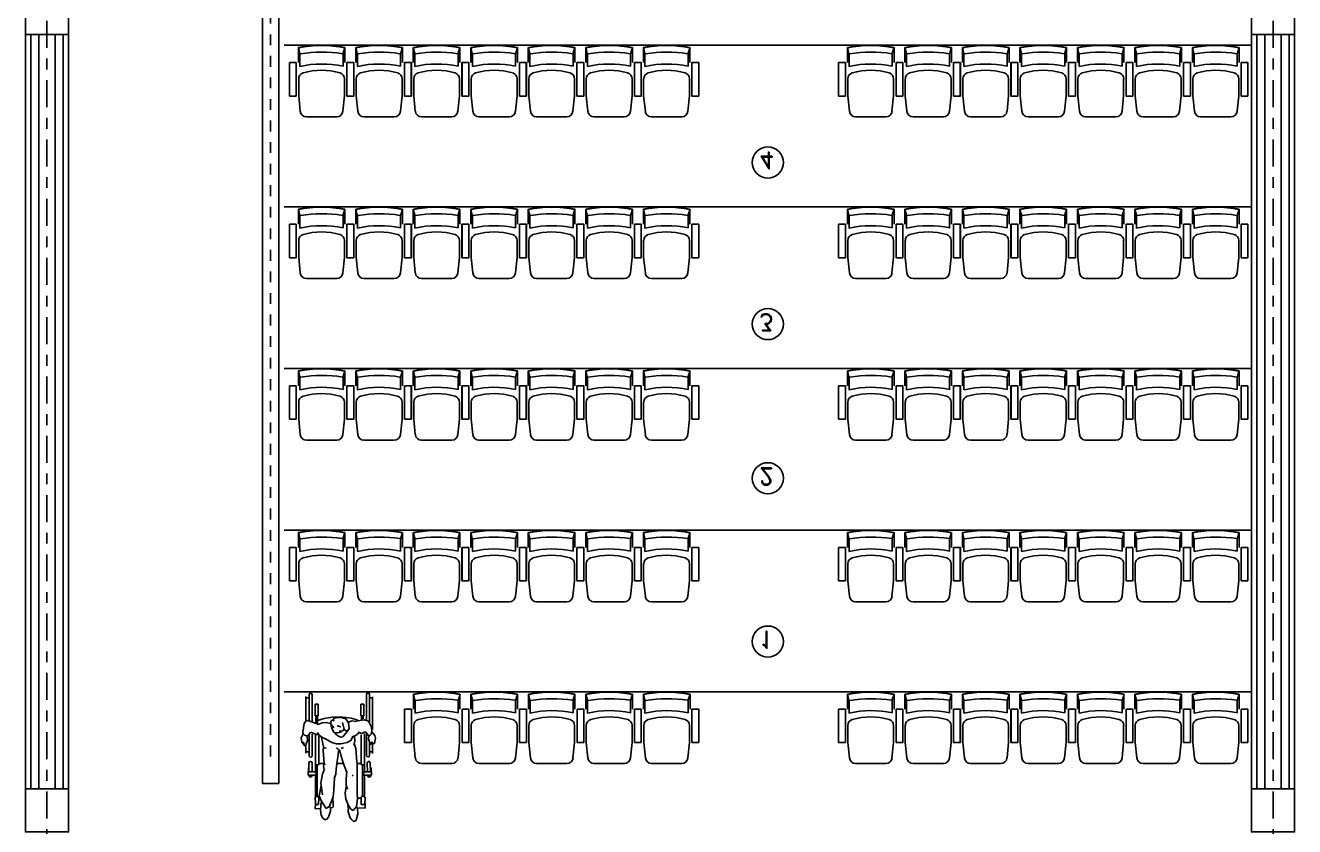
# Model space of a CAD drawing. Header units: millimetres. Extents: x 1590 to 1932, y -48 to 167.
# Drawn here: x 1751.35 to 1763.12, y 33.14 to 40.57 of the extents above; entities that cross this region are included whole.
import ezdxf
from ezdxf.enums import TextEntityAlignment as Align

# ---------------------------------------------------------------- set-up
doc = ezdxf.new("R2010")
doc.units = ezdxf.units.MM
doc.header["$LTSCALE"] = 0.1
doc.header["$MEASUREMENT"] = 0
for name, pattern in [('CENTER2', [1.125, 0.75, -0.125, 0.125, -0.125]), ('CENTERX2', [4, 2.5, -0.5, 0.5, -0.5]), ('HIDDEN', [0.375, 0.25, -0.125])]:
    doc.linetypes.add(name, pattern=pattern)
doc.layers.get('0').update_dxf_attribs({"linetype": 'CONTINUOUS'})
for name, color, linetype in [('BUTACAS', 8, 'HIDDEN'), ('CALLES', 3, 'CONTINUOUS'), ('DIVI', 2, 'CONTINUOUS'), ('EJES', 1, 'CENTER2'), ('GRADA', 9, 'CONTINUOUS'), ('PARED', 4, 'CONTINUOUS'), ('REPISA', 2, 'CONTINUOUS')]:
    doc.layers.add(name, color=color, linetype=linetype)
doc.styles.add('ROMAND', font='romand.shx')

# ---------------------------------------------------------------- blocks, each defined once
blk = doc.blocks.new('ROWSEAT5')
at = {"layer": 'BUTACAS', "linetype": 'Continuous'}
for p, q in [((-3.761, 0.471, 0), (-3.746, 0.614, 0)), ((-3.408, 0.665, 0), (-3.689, 0.665, 0)), ((-3.336, 0.471, 0), (-3.351, 0.614, 0)), ((-3.228, 0.471, 0), (-3.213, 0.614, 0)), ((-2.874, 0.665, 0), (-3.156, 0.665, 0)), ((-2.802, 0.471, 0), (-2.818, 0.614, 0)), ((-2.694, 0.471, 0), (-2.679, 0.614, 0)), ((-2.341, 0.665, 0), (-2.623, 0.665, 0)), ((-2.269, 0.471, 0), (-2.284, 0.614, 0)), ((-2.161, 0.471, 0), (-2.146, 0.614, 0)), ((-1.808, 0.665, 0), (-2.089, 0.665, 0)), ((-1.736, 0.471, 0), (-1.751, 0.614, 0)), ((-1.628, 0.471, 0), (-1.613, 0.614, 0)), ((-1.274, 0.665, 0), (-1.556, 0.665, 0)), ((-1.202, 0.471, 0), (-1.217, 0.614, 0)), ((-3.847, 0.16, 0.002), (-3.847, 0.472, 0.002)), ((-3.783, 0.472, 0), (-3.847, 0.472, 0)), ((-3.783, 0.16, 0.002), (-3.783, 0.472, 0.002)), ((-3.313, 0.16, 0.002), (-3.313, 0.472, 0.002)), ((-3.25, 0.472, 0), (-3.313, 0.472, 0)), ((-3.25, 0.16, 0.002), (-3.25, 0.472, 0.002)), ((-2.78, 0.16, 0.002), (-2.78, 0.472, 0.002)), ((-2.717, 0.472, 0), (-2.78, 0.472, 0)), ((-2.717, 0.16, 0.002), (-2.717, 0.472, 0.002)), ((-2.247, 0.472, 0), (-2.247, 0.16, 0)), ((-2.247, 0.16, 0.002), (-2.247, 0.472, 0.002)), ((-2.247, 0.16, 0.002), (-2.247, 0.472, 0.002)), ((-2.247, 0.472, 0), (-2.184, 0.472, 0)), ((-2.183, 0.472, 0), (-2.247, 0.472, 0)), ((-2.183, 0.472, 0), (-2.247, 0.472, 0)), ((-2.184, 0.472, 0), (-2.184, 0.16, 0)), ((-2.183, 0.16, 0.002), (-2.183, 0.472, 0.002)), ((-2.183, 0.16, 0.002), (-2.183, 0.472, 0.002)), ((-1.714, 0.472, 0), (-1.714, 0.16, 0)), ((-1.714, 0.472, 0), (-1.65, 0.472, 0)), ((-1.713, 0.16, 0.002), (-1.713, 0.472, 0.002)), ((-1.65, 0.472, 0), (-1.713, 0.472, 0)), ((-1.65, 0.472, 0), (-1.65, 0.16, 0)), ((-1.65, 0.16, 0.002), (-1.65, 0.472, 0.002)), ((-1.18, 0.472, 0), (-1.18, 0.16, 0)), ((-1.18, 0.16, 0.002), (-1.18, 0.472, 0.002)), ((-1.18, 0.472, 0), (-1.117, 0.472, 0)), ((-1.116, 0.472, 0), (-1.18, 0.472, 0)), ((-1.117, 0.472, 0), (-1.117, 0.16, 0)), ((-1.116, 0.16, 0.002), (-1.116, 0.472, 0.002)), ((-3.761, 0.471, 0), (-3.761, 0.311, 0)), ((-3.336, 0.471, 0), (-3.336, 0.311, 0)), ((-3.228, 0.471, 0), (-3.228, 0.311, 0)), ((-2.802, 0.471, 0), (-2.802, 0.311, 0)), ((-2.694, 0.471, 0), (-2.694, 0.311, 0)), ((-2.269, 0.471, 0), (-2.269, 0.311, 0)), ((-2.161, 0.471, 0), (-2.161, 0.311, 0)), ((-1.736, 0.471, 0), (-1.736, 0.311, 0)), ((-1.628, 0.471, 0), (-1.628, 0.311, 0)), ((-1.202, 0.471, 0), (-1.202, 0.311, 0)), ((-3.761, 0.311, 0), (-3.761, 0.313, 0)), ((-3.228, 0.311, 0), (-3.228, 0.313, 0)), ((-2.694, 0.311, 0), (-2.694, 0.313, 0)), ((-2.161, 0.311, 0), (-2.161, 0.313, 0)), ((-1.628, 0.311, 0), (-1.628, 0.313, 0)), ((-3.783, 0.16, 0.339), (-3.847, 0.16, 0.339)), ((-3.765, 0.023, 0), (-3.765, 0.162, 0)), ((-3.748, 0.08, 0), (-3.748, 0.195, 0)), ((-3.347, 0.083, 0), (-3.347, 0.198, 0)), ((-3.332, 0.023, 0), (-3.332, 0.162, 0)), ((-3.25, 0.16, 0.339), (-3.313, 0.16, 0.339)), ((-3.231, 0.023, 0), (-3.231, 0.162, 0)), ((-3.214, 0.08, 0), (-3.214, 0.195, 0)), ((-2.814, 0.083, 0), (-2.814, 0.198, 0)), ((-2.799, 0.023, 0), (-2.799, 0.162, 0)), ((-2.717, 0.16, 0.339), (-2.78, 0.16, 0.339)), ((-2.698, 0.023, 0), (-2.698, 0.162, 0)), ((-2.681, 0.08, 0), (-2.681, 0.195, 0)), ((-2.281, 0.083, 0), (-2.281, 0.198, 0)), ((-2.266, 0.023, 0), (-2.266, 0.162, 0)), ((-2.247, 0.16, 0), (-2.184, 0.16, 0)), ((-2.183, 0.16, 0.339), (-2.247, 0.16, 0.339)), ((-2.183, 0.16, 0.339), (-2.247, 0.16, 0.339)), ((-2.164, 0.023, 0), (-2.164, 0.162, 0)), ((-2.147, 0.08, 0), (-2.147, 0.195, 0)), ((-1.747, 0.083, 0), (-1.747, 0.198, 0)), ((-1.732, 0.023, 0), (-1.732, 0.162, 0)), ((-1.714, 0.16, 0), (-1.65, 0.16, 0)), ((-1.65, 0.16, 0.339), (-1.713, 0.16, 0.339)), ((-1.631, 0.023, 0), (-1.631, 0.162, 0)), ((-1.614, 0.08, 0), (-1.614, 0.195, 0)), ((-1.214, 0.083, 0), (-1.214, 0.198, 0)), ((-1.199, 0.023, 0), (-1.199, 0.162, 0)), ((-1.18, 0.16, 0), (-1.117, 0.16, 0)), ((-1.116, 0.16, 0.339), (-1.18, 0.16, 0.339)), ((-3.749, 0.075, 0), (-3.765, 0.023, 0)), ((-3.332, 0.023, 0), (-3.346, 0.077, 0)), ((-3.216, 0.075, 0), (-3.232, 0.023, 0)), ((-2.799, 0.023, 0), (-2.813, 0.077, 0)), ((-2.682, 0.075, 0), (-2.698, 0.023, 0)), ((-2.266, 0.023, 0), (-2.279, 0.077, 0)), ((-2.149, 0.075, 0), (-2.165, 0.023, 0)), ((-1.732, 0.023, 0), (-1.746, 0.077, 0)), ((-1.616, 0.075, 0), (-1.632, 0.023, 0)), ((-1.199, 0.023, 0), (-1.212, 0.077, 0))]:
    blk.add_line(p, q, dxfattribs=at)
for centre, radius, start, end in [((-3.689, 0.608, 0), 0.0571, 90, 174), ((-3.408, 0.608, 0), 0.0571, 6, 90), ((-3.156, 0.608, 0), 0.0571, 90, 174), ((-2.874, 0.608, 0), 0.0571, 6, 90), ((-2.623, 0.608, 0), 0.0571, 90, 174), ((-2.341, 0.608, 0), 0.0571, 6, 90), ((-2.089, 0.608, 0), 0.0571, 90, 174), ((-1.808, 0.608, 0), 0.0571, 6, 90), ((-1.556, 0.608, 0), 0.0571, 90, 174), ((-1.274, 0.608, 0), 0.0572, 6, 90), ((-3.704, 0.313, 0), 0.0571, 180, 253.3834), ((-3.549, 0.834, 0), 0.601, 253.3834, 286.6166), ((-3.393, 0.313, 0), 0.0571, 286.6166, 360), ((-3.171, 0.313, 0), 0.0571, 180, 253.3834), ((-3.015, 0.834, 0), 0.601, 253.3834, 286.6166), ((-2.86, 0.313, 0), 0.0571, 286.6166, 360), ((-2.637, 0.313, 0), 0.0571, 180, 253.3834), ((-2.482, 0.834, 0), 0.601, 253.3834, 286.6166), ((-2.326, 0.313, 0), 0.0571, 286.6166, 360), ((-2.104, 0.313, 0), 0.0571, 180, 253.3834), ((-1.948, 0.834, 0), 0.601, 253.3834, 286.6166), ((-1.793, 0.313, 0), 0.0571, 286.6166, 360), ((-1.571, 0.313, 0), 0.0571, 180, 253.3834), ((-1.415, 0.834, 0), 0.601, 253.3834, 286.6166), ((-1.259, 0.313, 0), 0.0572, 286.6166, 360), ((-3.553, 1.126, 0), 0.951, 258.1905, 282.4949), ((-3.02, 1.126, 0), 0.951, 258.1905, 282.4949), ((-2.486, 1.126, 0), 0.951, 258.1905, 282.4949), ((-1.953, 1.126, 0), 0.951, 258.1905, 282.4949), ((-1.419, 1.126, 0), 0.951, 258.1905, 282.4949), ((-3.549, 1.051, 0), 1.048, 258.1227, 281.8773), ((-3.549, 1.051, 0), 1.051, 258.1227, 281.8773), ((-3.743, 0.073, 0), 0.00635, 81.2659, 163.043), ((-3.745, 0.076, 0), 0.00317, 81.1381, 163.043), ((-3.555, 1.295, 0), 1.23, 261.2659, 279.4703), ((-3.352, 0.075, 0), 0.00635, 13.9035, 99.4703), ((-3.35, 0.079, 0), 0.00318, 13.9035, 99.6069), ((-3.015, 1.051, 0), 1.051, 258.1227, 281.8773), ((-3.015, 1.051, 0), 1.048, 258.1227, 281.8773), ((-3.21, 0.073, 0), 0.00635, 81.2659, 163.043), ((-3.212, 0.076, 0), 0.00317, 81.1381, 163.043), ((-3.022, 1.295, 0), 1.23, 261.2659, 279.4703), ((-2.819, 0.075, 0), 0.00635, 13.9035, 99.4703), ((-2.816, 0.079, 0), 0.00318, 13.9035, 99.6069), ((-2.482, 1.051, 0), 1.048, 258.1227, 281.8773), ((-2.482, 1.051, 0), 1.051, 258.1227, 281.8773), ((-2.679, 0.076, 0), 0.00317, 81.1381, 163.043), ((-2.676, 0.073, 0), 0.00635, 81.2659, 163.043), ((-2.489, 1.295, 0), 1.23, 261.2659, 279.4703), ((-2.285, 0.075, 0), 0.00635, 13.9035, 99.4703), ((-2.283, 0.079, 0), 0.00318, 13.9035, 99.6069), ((-1.949, 1.051, 0), 1.051, 258.1227, 281.8773), ((-1.949, 1.051, 0), 1.048, 258.1227, 281.8773), ((-2.143, 0.073, 0), 0.00635, 81.2659, 163.043), ((-2.145, 0.076, 0), 0.00317, 81.1381, 163.043), ((-1.955, 1.295, 0), 1.23, 261.2659, 279.4703), ((-1.752, 0.075, 0), 0.00635, 13.9035, 99.4703), ((-1.75, 0.079, 0), 0.00318, 13.9035, 99.6069), ((-1.415, 1.051, 0), 1.051, 258.1227, 281.8773), ((-1.415, 1.051, 0), 1.048, 258.1227, 281.8773), ((-1.61, 0.073, 0), 0.00635, 81.2659, 163.043), ((-1.612, 0.076, 0), 0.00317, 81.1381, 163.043), ((-1.422, 1.295, 0), 1.23, 261.2659, 279.4703), ((-1.218, 0.075, 0), 0.00635, 13.9035, 99.4703), ((-1.216, 0.079, 0), 0.00318, 13.9035, 99.6069)]:
    blk.add_arc(centre, radius, start, end, dxfattribs=at)
blk = doc.blocks.new('ROWSEAT7')
at = {"layer": 'BUTACAS', "linetype": 'Continuous'}
for p, q in [((-3.761, 0.471), (-3.746, 0.614)), ((-3.407, 0.665), (-3.689, 0.665)), ((-3.335, 0.471), (-3.351, 0.614)), ((-3.227, 0.471), (-3.212, 0.614)), ((-2.874, 0.665), (-3.156, 0.665)), ((-2.802, 0.471), (-2.817, 0.614)), ((-2.694, 0.471), (-2.679, 0.614)), ((-2.341, 0.665), (-2.622, 0.665)), ((-2.269, 0.471), (-2.284, 0.614)), ((-2.161, 0.471), (-2.146, 0.614)), ((-1.807, 0.665), (-2.089, 0.665)), ((-1.735, 0.471), (-1.75, 0.614)), ((-1.627, 0.471), (-1.612, 0.614)), ((-1.274, 0.665), (-1.555, 0.665)), ((-1.202, 0.471), (-1.217, 0.614)), ((-1.094, 0.471), (-1.079, 0.614)), ((-0.74, 0.665), (-1.022, 0.665)), ((-0.668, 0.471), (-0.684, 0.614)), ((-0.56, 0.471), (-0.545, 0.614)), ((-0.207, 0.665), (-0.489, 0.665)), ((-0.135, 0.471), (-0.15, 0.614)), ((-3.783, 0.472), (-3.846, 0.472)), ((-3.846, 0.16, 0.002), (-3.846, 0.472, 0.002)), ((-3.783, 0.16, 0.002), (-3.783, 0.472, 0.002)), ((-3.25, 0.472), (-3.313, 0.472)), ((-3.313, 0.16, 0.002), (-3.313, 0.472, 0.002)), ((-3.25, 0.16, 0.002), (-3.25, 0.472, 0.002)), ((-2.716, 0.472), (-2.78, 0.472)), ((-2.78, 0.16, 0.002), (-2.78, 0.472, 0.002)), ((-2.716, 0.16, 0.002), (-2.716, 0.472, 0.002)), ((-2.247, 0.472), (-2.183, 0.472)), ((-2.247, 0.472), (-2.247, 0.16)), ((-2.183, 0.472), (-2.246, 0.472)), ((-2.246, 0.16, 0.002), (-2.246, 0.472, 0.002)), ((-2.183, 0.472), (-2.246, 0.472)), ((-2.246, 0.16, 0.002), (-2.246, 0.472, 0.002)), ((-2.183, 0.472), (-2.183, 0.16)), ((-2.183, 0.16, 0.002), (-2.183, 0.472, 0.002)), ((-2.183, 0.16, 0.002), (-2.183, 0.472, 0.002)), ((-1.713, 0.472), (-1.65, 0.472)), ((-1.713, 0.472), (-1.713, 0.16)), ((-1.649, 0.472), (-1.713, 0.472)), ((-1.713, 0.16, 0.002), (-1.713, 0.472, 0.002)), ((-1.65, 0.472), (-1.65, 0.16)), ((-1.649, 0.16, 0.002), (-1.649, 0.472, 0.002)), ((-1.18, 0.472), (-1.116, 0.472)), ((-1.18, 0.472), (-1.18, 0.16)), ((-1.116, 0.472), (-1.179, 0.472)), ((-1.179, 0.16, 0.002), (-1.179, 0.472, 0.002)), ((-1.116, 0.472), (-1.116, 0.16)), ((-1.116, 0.16, 0.002), (-1.116, 0.472, 0.002)), ((-0.646, 0.472), (-0.583, 0.472)), ((-0.646, 0.472), (-0.646, 0.16)), ((-0.583, 0.472), (-0.646, 0.472)), ((-0.646, 0.16, 0.002), (-0.646, 0.472, 0.002)), ((-0.583, 0.472), (-0.583, 0.16)), ((-0.583, 0.16, 0.002), (-0.583, 0.472, 0.002)), ((-0.113, 0.472), (-0.05, 0.472)), ((-0.113, 0.472), (-0.113, 0.16)), ((-0.049, 0.472), (-0.113, 0.472)), ((-0.113, 0.16, 0.002), (-0.113, 0.472, 0.002)), ((-0.05, 0.472), (-0.05, 0.16)), ((-0.049, 0.16, 0.002), (-0.049, 0.472, 0.002)), ((-3.761, 0.471), (-3.761, 0.311)), ((-3.335, 0.471), (-3.335, 0.311)), ((-3.227, 0.471), (-3.227, 0.311)), ((-2.802, 0.471), (-2.802, 0.311)), ((-2.694, 0.471), (-2.694, 0.311)), ((-2.269, 0.471), (-2.269, 0.311)), ((-2.161, 0.471), (-2.161, 0.311)), ((-1.735, 0.471), (-1.735, 0.311)), ((-1.627, 0.471), (-1.627, 0.311)), ((-1.202, 0.471), (-1.202, 0.311)), ((-1.094, 0.471), (-1.094, 0.311)), ((-0.668, 0.471), (-0.668, 0.311)), ((-0.56, 0.471), (-0.56, 0.311)), ((-0.135, 0.471), (-0.135, 0.311)), ((-3.761, 0.311), (-3.761, 0.313)), ((-3.227, 0.311), (-3.227, 0.313)), ((-2.694, 0.311), (-2.694, 0.313)), ((-2.161, 0.311), (-2.161, 0.313)), ((-1.627, 0.311), (-1.627, 0.313)), ((-1.094, 0.311), (-1.094, 0.313)), ((-0.56, 0.311), (-0.56, 0.313)), ((-3.783, 0.16, 0.339), (-3.846, 0.16, 0.339)), ((-3.764, 0.023), (-3.764, 0.162)), ((-3.747, 0.08), (-3.747, 0.195)), ((-3.347, 0.083), (-3.347, 0.198)), ((-3.332, 0.023), (-3.332, 0.162)), ((-3.25, 0.16, 0.339), (-3.313, 0.16, 0.339)), ((-3.231, 0.023), (-3.231, 0.162)), ((-3.214, 0.08), (-3.214, 0.195)), ((-2.814, 0.083), (-2.814, 0.198)), ((-2.799, 0.023), (-2.799, 0.162)), ((-2.716, 0.16, 0.339), (-2.78, 0.16, 0.339)), ((-2.697, 0.023), (-2.697, 0.162)), ((-2.68, 0.08), (-2.68, 0.195)), ((-2.28, 0.083), (-2.28, 0.198)), ((-2.265, 0.023), (-2.265, 0.162)), ((-2.247, 0.16), (-2.183, 0.16)), ((-2.183, 0.16, 0.339), (-2.246, 0.16, 0.339)), ((-2.183, 0.16, 0.339), (-2.246, 0.16, 0.339)), ((-2.164, 0.023), (-2.164, 0.162)), ((-2.147, 0.08), (-2.147, 0.195)), ((-1.747, 0.083), (-1.747, 0.198)), ((-1.732, 0.023), (-1.732, 0.162)), ((-1.713, 0.16), (-1.65, 0.16)), ((-1.649, 0.16, 0.339), (-1.713, 0.16, 0.339)), ((-1.631, 0.023), (-1.631, 0.162)), ((-1.614, 0.08), (-1.614, 0.195)), ((-1.213, 0.083), (-1.213, 0.198)), ((-1.198, 0.023), (-1.198, 0.162)), ((-1.18, 0.16), (-1.116, 0.16)), ((-1.116, 0.16, 0.339), (-1.179, 0.16, 0.339)), ((-1.097, 0.023), (-1.097, 0.162)), ((-1.08, 0.08), (-1.08, 0.195)), ((-0.68, 0.083), (-0.68, 0.198)), ((-0.665, 0.023), (-0.665, 0.162)), ((-0.646, 0.16), (-0.583, 0.16)), ((-0.583, 0.16, 0.339), (-0.646, 0.16, 0.339)), ((-0.564, 0.023), (-0.564, 0.162)), ((-0.547, 0.08), (-0.547, 0.195)), ((-0.147, 0.083), (-0.147, 0.198)), ((-0.132, 0.023), (-0.132, 0.162)), ((-0.113, 0.16), (-0.05, 0.16)), ((-0.049, 0.16, 0.339), (-0.113, 0.16, 0.339)), ((-3.749, 0.075), (-3.765, 0.023)), ((-3.332, 0.023), (-3.346, 0.077)), ((-3.215, 0.075), (-3.231, 0.023)), ((-2.799, 0.023), (-2.812, 0.077)), ((-2.682, 0.075), (-2.698, 0.023)), ((-2.265, 0.023), (-2.279, 0.077)), ((-2.149, 0.075), (-2.165, 0.023)), ((-1.732, 0.023), (-1.745, 0.077)), ((-1.615, 0.075), (-1.631, 0.023)), ((-1.198, 0.023), (-1.212, 0.077)), ((-1.082, 0.075), (-1.098, 0.023)), ((-0.665, 0.023), (-0.679, 0.077)), ((-0.548, 0.075), (-0.564, 0.023)), ((-0.132, 0.023), (-0.145, 0.077))]:
    blk.add_line(p, q, dxfattribs=at)
for centre, radius, start, end in [((-3.689, 0.608), 0.0571, 90, 174), ((-3.407, 0.608), 0.0571, 6, 90), ((-3.156, 0.608), 0.0571, 90, 174), ((-2.874, 0.608), 0.0571, 6, 90), ((-2.622, 0.608), 0.0571, 90, 174), ((-2.341, 0.608), 0.0571, 6, 90), ((-2.089, 0.608), 0.0571, 90, 174), ((-1.807, 0.608), 0.0571, 6, 90), ((-1.555, 0.608), 0.0571, 90, 174), ((-1.274, 0.608), 0.0572, 6, 90), ((-1.022, 0.608), 0.0571, 90, 174), ((-0.74, 0.608), 0.0572, 6, 90), ((-0.489, 0.608), 0.0571, 90, 174), ((-0.207, 0.608), 0.0572, 6, 90), ((-3.704, 0.313), 0.0571, 180, 253.3834), ((-3.548, 0.834), 0.601, 253.3834, 286.6166), ((-3.393, 0.313), 0.0571, 286.6166, 360), ((-3.17, 0.313), 0.0571, 180, 253.3834), ((-3.015, 0.834), 0.601, 253.3834, 286.6166), ((-2.859, 0.313), 0.0571, 286.6166, 360), ((-2.637, 0.313), 0.0571, 180, 253.3834), ((-2.481, 0.834), 0.601, 253.3834, 286.6166), ((-2.326, 0.313), 0.0571, 286.6166, 360), ((-2.104, 0.313), 0.0571, 180, 253.3834), ((-1.948, 0.834), 0.601, 253.3834, 286.6166), ((-1.792, 0.313), 0.0571, 286.6166, 360), ((-1.57, 0.313), 0.0571, 180, 253.3834), ((-1.415, 0.834), 0.601, 253.3834, 286.6166), ((-1.259, 0.313), 0.0572, 286.6166, 360), ((-1.037, 0.313), 0.0572, 180, 253.3834), ((-0.881, 0.834), 0.601, 253.3834, 286.6166), ((-0.726, 0.313), 0.0571, 286.6166, 360), ((-0.503, 0.313), 0.0572, 180, 253.3834), ((-0.348, 0.834), 0.601, 253.3834, 286.6166), ((-0.192, 0.313), 0.0571, 286.6166, 360), ((-3.553, 1.126), 0.951, 258.1905, 282.4949), ((-3.019, 1.126), 0.951, 258.1905, 282.4949), ((-2.486, 1.126), 0.951, 258.1905, 282.4949), ((-1.952, 1.126), 0.951, 258.1905, 282.4949), ((-1.419, 1.126), 0.951, 258.1905, 282.4949), ((-0.886, 1.126), 0.951, 258.1905, 282.4949), ((-0.352, 1.126), 0.951, 258.1905, 282.4949), ((-3.548, 1.051), 1.051, 258.1227, 281.8773), ((-3.548, 1.051), 1.048, 258.1227, 281.8773), ((-3.743, 0.073), 0.00635, 81.2659, 163.043), ((-3.745, 0.076), 0.00317, 81.1381, 163.043), ((-3.555, 1.295), 1.23, 261.2659, 279.4703), ((-3.352, 0.075), 0.00635, 13.9035, 99.4703), ((-3.349, 0.079), 0.00318, 13.9035, 99.6069), ((-3.015, 1.051), 1.048, 258.1227, 281.8773), ((-3.015, 1.051), 1.051, 258.1227, 281.8773), ((-3.212, 0.076), 0.00317, 81.1381, 163.043), ((-3.209, 0.073), 0.00635, 81.2659, 163.043), ((-3.022, 1.295), 1.23, 261.2659, 279.4703), ((-2.818, 0.075), 0.00635, 13.9035, 99.4703), ((-2.816, 0.079), 0.00318, 13.9035, 99.6069), ((-2.482, 1.051), 1.051, 258.1227, 281.8773), ((-2.482, 1.051), 1.048, 258.1227, 281.8773), ((-2.676, 0.073), 0.00635, 81.2659, 163.043), ((-2.678, 0.076), 0.00317, 81.1381, 163.043), ((-2.488, 1.295), 1.23, 261.2659, 279.4703), ((-2.285, 0.075), 0.00635, 13.9035, 99.4703), ((-2.283, 0.079), 0.00318, 13.9035, 99.6069), ((-1.948, 1.051), 1.051, 258.1227, 281.8773), ((-1.948, 1.051), 1.048, 258.1227, 281.8773), ((-2.143, 0.073), 0.00635, 81.2659, 163.043), ((-2.145, 0.076), 0.00317, 81.1381, 163.043), ((-1.955, 1.295), 1.23, 261.2659, 279.4703), ((-1.751, 0.075), 0.00635, 13.9035, 99.4703), ((-1.749, 0.079), 0.00318, 13.9035, 99.6069), ((-1.415, 1.051), 1.048, 258.1227, 281.8773), ((-1.415, 1.051), 1.051, 258.1227, 281.8773), ((-1.609, 0.073), 0.00635, 81.2659, 163.043), ((-1.611, 0.076), 0.00317, 81.1381, 163.043), ((-1.421, 1.295), 1.23, 261.2659, 279.4703), ((-1.218, 0.075), 0.00635, 13.9035, 99.4703), ((-1.216, 0.079), 0.00318, 13.9035, 99.6069), ((-0.881, 1.051), 1.051, 258.1227, 281.8773), ((-0.881, 1.051), 1.048, 258.1227, 281.8773), ((-1.076, 0.073), 0.00635, 81.2659, 163.043), ((-1.078, 0.076), 0.00317, 81.1381, 163.043), ((-0.888, 1.295), 1.23, 261.2659, 279.4703), ((-0.685, 0.075), 0.00635, 13.9035, 99.4703), ((-0.682, 0.079), 0.00317, 13.9035, 99.6069), ((-0.348, 1.051), 1.048, 258.1227, 281.8773), ((-0.348, 1.051), 1.051, 258.1227, 281.8773), ((-0.545, 0.076), 0.00317, 81.1381, 163.043), ((-0.542, 0.073), 0.00635, 81.2659, 163.043), ((-0.355, 1.295), 1.23, 261.2659, 279.4703), ((-0.151, 0.075), 0.00635, 13.9035, 99.4703), ((-0.149, 0.079), 0.00317, 13.9035, 99.6069)]:
    blk.add_arc(centre, radius, start, end, dxfattribs=at)
blk = doc.blocks.new('Wheelchair')
at = {"color": 8}
for p, q in [((-0.151, 0.481), (-0.157, 0.435)), ((-0.135, 0.51), (-0.151, 0.481)), ((-0.112, 0.523), (-0.135, 0.51)), ((-0.098, 0.519), (-0.112, 0.523)), ((-0.082, 0.498), (-0.098, 0.519)), ((-0.065, 0.444), (-0.082, 0.498)), ((0.118, 0.506), (0.101, 0.45)), ((0.133, 0.525), (0.118, 0.506)), ((0.15, 0.539), (0.133, 0.525)), ((0.161, 0.538), (0.15, 0.539)), ((0.174, 0.526), (0.161, 0.538)), ((0.19, 0.469), (0.174, 0.526)), ((-0.204, 0.375), (-0.206, 0.421)), ((-0.206, 0.421), (-0.155, 0.418)), ((-0.205, 0.314), (-0.203, 0.377)), ((-0.174, 0.383), (-0.204, 0.383)), ((-0.174, 0.383), (-0.173, 0.323)), ((-0.157, 0.435), (-0.153, 0.389)), ((-0.153, 0.389), (-0.148, 0.355)), ((-0.133, 0.376), (-0.152, 0.34)), ((-0.105, 0.418), (-0.133, 0.376)), ((-0.074, 0.397), (-0.105, 0.418)), ((-0.048, 0.335), (-0.074, 0.397)), ((-0.072, 0.398), (-0.064, 0.416)), ((-0.064, 0.416), (-0.065, 0.444)), ((-0.065, 0.413), (-0.044, 0.411)), ((-0.044, 0.411), (-0.04, 0.404)), ((-0.04, 0.372), (-0.043, 0.326)), ((-0.04, 0.404), (-0.04, 0.372)), ((0.104, 0.392), (0.08, 0.334)), ((0.1, 0.414), (0.098, 0.378)), ((0.101, 0.45), (0.103, 0.395)), ((0.126, 0.426), (0.104, 0.392)), ((0.146, 0.439), (0.126, 0.426)), ((0.179, 0.4), (0.146, 0.439)), ((0.187, 0.328), (0.179, 0.4)), ((0.181, 0.408), (0.186, 0.42)), ((0.186, 0.42), (0.19, 0.469)), ((0.258, 0.416), (0.196, 0.413)), ((0.22, 0.381), (0.222, 0.322)), ((0.22, 0.381), (0.253, 0.381)), ((0.256, 0.38), (0.257, 0.319)), ((0.259, 0.416), (0.258, 0.368)), ((-0.192, 0.307), (-0.205, 0.314)), ((-0.204, 0.311), (-0.204, 0.109)), ((-0.179, 0.309), (-0.192, 0.307)), ((-0.186, 0.015), (-0.186, 0.309)), ((-0.173, 0.323), (-0.179, 0.309)), ((-0.159, 0.325), (-0.172, 0.326)), ((-0.164, 0.309), (-0.169, 0.301)), ((-0.169, 0.301), (-0.151, 0.206)), ((-0.152, 0.34), (-0.164, 0.309)), ((-0.139, 0.293), (-0.152, 0.181)), ((-0.039, 0.31), (-0.048, 0.335)), ((-0.033, 0.25), (-0.039, 0.31)), ((-0.025, 0.132), (-0.033, 0.25)), ((0.08, 0.334), (0.072, 0.278)), ((0.072, 0.278), (0.083, 0.215)), ((0.093, 0.24), (0.082, 0.204)), ((0.184, 0.106), (0.185, 0.29)), ((0.185, 0.29), (0.187, 0.328)), ((0.22, 0.322), (0.191, 0.323)), ((0.225, 0.308), (0.222, 0.322)), ((0.232, 0.305), (0.225, 0.308)), ((0.233, 0.015), (0.233, 0.309)), ((0.25, 0.308), (0.233, 0.305)), ((0.257, 0.319), (0.25, 0.308)), ((0.251, 0.311), (0.251, 0.109)), ((-0.152, 0.181), (-0.145, 0.136)), ((-0.145, 0.136), (-0.139, 0.101)), ((-0.025, 0.132), (-0.028, 0.134)), ((-0.015, 0.099), (-0.025, 0.132)), ((0.082, 0.204), (0.082, 0.144)), ((0.082, 0.144), (0.088, 0.077)), ((-0.185, 0.109), (-0.27, 0.109)), ((-0.27, 0.109), (-0.269, 0.038)), ((-0.203, 0.079), (-0.27, 0.079)), ((-0.263, 0.113), (-0.263, 0.109)), ((-0.263, 0.079), (-0.263, -0.004)), ((-0.234, 0.11), (-0.234, 0.113)), ((-0.234, -0.004), (-0.234, 0.077)), ((-0.204, 0.079), (-0.204, -0.264)), ((-0.195, 0.014), (-0.204, 0.01)), ((-0.203, 0.08), (-0.194, 0.109)), ((-0.182, 0.014), (-0.195, 0.014)), ((-0.173, 0.01), (-0.182, 0.014)), ((-0.173, -0.256), (-0.173, 0.01)), ((-0.171, 0.002), (-0.126, 0.001)), ((-0.139, 0.101), (-0.12, 0.051)), ((-0.122, 0), (-0.131, -0.118)), ((-0.123, 0.056), (-0.127, 0.026)), ((-0.127, 0.026), (-0.121, 0)), ((-0.114, 0.014), (-0.122, 0)), ((-0.01, 0.05), (-0.015, 0.099)), ((0.013, -0.129), (-0.01, 0.05)), ((0, 0), (0.05, 0)), ((0.087, 0.085), (0.054, -0.004)), ((0.148, 0.111), (0.136, 0.116)), ((0.18, -0.014), (0.185, 0.003)), ((0.185, 0.003), (0.184, 0.106)), ((0.186, 0), (0.221, 0)), ((0.221, 0.01), (0.229, 0.014)), ((0.221, -0.266), (0.221, 0.01)), ((0.229, 0.014), (0.242, 0.014)), ((0.233, 0.109), (0.317, 0.109)), ((0.25, 0.08), (0.241, 0.109)), ((0.242, 0.014), (0.251, 0.01)), ((0.251, 0.079), (0.315, 0.079)), ((0.251, 0.079), (0.251, -0.278)), ((0.276, -0.002), (0.28, 0.079)), ((0.282, 0.109), (0.282, 0.115)), ((0.309, 0.079), (0.305, -0.003)), ((0.31, 0.113), (0.31, 0.109)), ((0.317, 0.109), (0.313, 0.038)), ((-0.293, -0.094), (-0.293, -0.152)), ((-0.287, -0.106), (-0.263, -0.106)), ((-0.262, -0.072), (-0.262, -0.258)), ((-0.233, -0.272), (-0.233, -0.072)), ((0.031, -0.08), (0.02, -0.129)), ((0.054, -0.004), (0.031, -0.08)), ((0.172, -0.139), (0.18, -0.014)), ((0.27, -0.075), (0.27, -0.268)), ((0.298, -0.107), (0.317, -0.107)), ((0.299, -0.193), (0.299, -0.075)), ((0.325, -0.092), (0.325, -0.178)), ((-0.33, -0.197), (-0.336, -0.238)), ((-0.311, -0.176), (-0.33, -0.197)), ((-0.31, -0.192), (-0.32, -0.192)), ((-0.307, -0.164), (-0.31, -0.192)), ((-0.307, -0.164), (-0.303, -0.158)), ((-0.291, -0.162), (-0.303, -0.158)), ((-0.29, -0.181), (-0.291, -0.162)), ((-0.278, -0.212), (-0.29, -0.181)), ((-0.279, -0.252), (-0.278, -0.212)), ((-0.137, -0.195), (-0.146, -0.24)), ((-0.145, -0.244), (-0.12, -0.23)), ((-0.13, -0.167), (-0.137, -0.195)), ((-0.131, -0.118), (-0.128, -0.162)), ((-0.128, -0.147), (-0.114, -0.141)), ((-0.12, -0.23), (-0.101, -0.224)), ((-0.114, -0.141), (-0.105, -0.143)), ((-0.11, -0.226), (-0.052, -0.193)), ((-0.052, -0.193), (-0.008, -0.18)), ((-0.008, -0.18), (0.033, -0.181)), ((0.007, -0.131), (-0.007, -0.145)), ((0.033, -0.181), (0.092, -0.193)), ((0.058, -0.147), (0.034, -0.137)), ((0.092, -0.193), (0.127, -0.216)), ((0.127, -0.216), (0.142, -0.243)), ((0.161, -0.209), (0.153, -0.17)), ((0.157, -0.183), (0.172, -0.139)), ((0.159, -0.249), (0.162, -0.212)), ((0.288, -0.226), (0.3, -0.191)), ((0.293, -0.258), (0.288, -0.226)), ((0.299, -0.175), (0.315, -0.179)), ((0.315, -0.179), (0.314, -0.192)), ((0.314, -0.192), (0.32, -0.198)), ((0.32, -0.198), (0.333, -0.18)), ((0.333, -0.18), (0.344, -0.185)), ((0.344, -0.185), (0.355, -0.234)), ((0.355, -0.234), (0.348, -0.259)), ((-0.336, -0.238), (-0.318, -0.274)), ((-0.318, -0.274), (-0.321, -0.289)), ((-0.321, -0.289), (-0.307, -0.371)), ((-0.317, -0.274), (-0.305, -0.262)), ((-0.305, -0.262), (-0.274, -0.251)), ((-0.274, -0.251), (-0.248, -0.289)), ((-0.246, -0.288), (-0.197, -0.269)), ((-0.197, -0.269), (-0.175, -0.269)), ((-0.184, -0.285), (-0.169, -0.262)), ((-0.169, -0.262), (-0.145, -0.244)), ((-0.059, -0.365), (-0.054, -0.328)), ((-0.034, -0.328), (-0.057, -0.36)), ((-0.054, -0.328), (-0.031, -0.289)), ((-0.031, -0.289), (-0.019, -0.284)), ((-0.025, -0.285), (-0.007, -0.263)), ((-0.019, -0.284), (0.004, -0.282)), ((-0.007, -0.263), (0.012, -0.251)), ((-0.002, -0.351), (0.019, -0.342)), ((0.004, -0.282), (0.03, -0.29)), ((0.012, -0.251), (0.03, -0.244)), ((0.016, -0.3), (0.043, -0.3)), ((0.019, -0.342), (0.033, -0.338)), ((0.03, -0.244), (0.05, -0.246)), ((0.03, -0.29), (0.063, -0.314)), ((0.063, -0.314), (0.049, -0.378)), ((0.05, -0.246), (0.092, -0.294)), ((0.063, -0.314), (0.081, -0.303)), ((0.081, -0.303), (0.094, -0.304)), ((0.092, -0.294), (0.109, -0.323)), ((0.109, -0.323), (0.105, -0.376)), ((0.138, -0.246), (0.162, -0.255)), ((0.162, -0.255), (0.183, -0.267)), ((0.183, -0.267), (0.204, -0.292)), ((0.199, -0.287), (0.223, -0.277)), ((0.223, -0.277), (0.242, -0.285)), ((0.242, -0.285), (0.253, -0.291)), ((0.257, -0.295), (0.288, -0.257)), ((0.3, -0.259), (0.288, -0.257)), ((0.316, -0.336), (0.289, -0.392)), ((0.314, -0.272), (0.3, -0.259)), ((0.321, -0.292), (0.314, -0.272)), ((0.321, -0.292), (0.316, -0.336)), ((0.348, -0.259), (0.321, -0.292)), ((0.325, -0.314), (0.325, -0.616)), ((-0.307, -0.371), (-0.295, -0.388)), ((-0.295, -0.388), (-0.274, -0.396)), ((-0.293, -0.399), (-0.293, -0.619)), ((-0.274, -0.396), (-0.187, -0.367)), ((-0.262, -0.402), (-0.262, -0.635)), ((-0.233, -0.635), (-0.233, -0.39)), ((-0.206, -0.55), (-0.206, -0.441)), ((-0.206, -0.441), (-0.178, -0.441)), ((-0.2, -0.441), (-0.2, -0.378)), ((-0.187, -0.367), (-0.178, -0.359)), ((-0.184, -0.44), (-0.184, -0.373)), ((-0.184, -0.397), (-0.122, -0.415)), ((-0.178, -0.359), (-0.141, -0.375)), ((-0.178, -0.441), (-0.178, -0.55)), ((-0.141, -0.375), (-0.101, -0.38)), ((-0.122, -0.415), (-0.049, -0.428)), ((-0.101, -0.38), (-0.064, -0.371)), ((-0.06, -0.391), (-0.059, -0.365)), ((-0.043, -0.404), (-0.06, -0.391)), ((-0.049, -0.428), (0.026, -0.432)), ((-0.027, -0.422), (-0.043, -0.404)), ((-0.04, -0.406), (-0.033, -0.391)), ((-0.008, -0.422), (-0.027, -0.422)), ((0.006, -0.426), (-0.008, -0.422)), ((0.035, -0.426), (0.006, -0.426)), ((0.026, -0.432), (0.13, -0.42)), ((0.079, -0.413), (0.035, -0.426)), ((0.105, -0.376), (0.079, -0.413)), ((0.138, -0.394), (0.1, -0.383)), ((0.13, -0.42), (0.19, -0.4)), ((0.173, -0.387), (0.138, -0.394)), ((0.248, -0.405), (0.176, -0.391)), ((0.219, -0.55), (0.219, -0.441)), ((0.219, -0.441), (0.247, -0.441)), ((0.225, -0.441), (0.225, -0.408)), ((0.241, -0.44), (0.241, -0.412)), ((0.247, -0.441), (0.247, -0.55)), ((0.289, -0.392), (0.248, -0.405)), ((0.27, -0.406), (0.27, -0.638)), ((0.299, -0.638), (0.299, -0.383)), ((-0.178, -0.55), (-0.206, -0.55)), ((0.247, -0.55), (0.219, -0.55)), ((-0.287, -0.608), (-0.263, -0.608)), ((0.316, -0.608), (0.3, -0.608))]:
    blk.add_line(p, q, dxfattribs=at)
for centre, radius, start, end in [((-0.249, 0.113), 0.0142, 360, 180), ((0.296, 0.114), 0.0142, 357.3371, 177.3371), ((-0.249, -0.004), 0.0142, 180, 360), ((-0.247, -0.072), 0.0146, 360, 180), ((0.285, -0.075), 0.0146, 360, 180), ((0.291, -0.003), 0.0142, 177.3371, 357.3371), ((-0.247, -0.635), 0.0146, 180, 360), ((0.285, -0.638), 0.0146, 180, 360)]:
    blk.add_arc(centre, radius, start, end, dxfattribs=at)

msp = doc.modelspace()

# ---------------------------------------------------------------- linework, layer by layer
at = {"layer": 'BUTACAS', "linetype": 'Continuous'}
for centre in [(1758.238, 39.3018), (1758.2379, 37.8021), (1758.2379, 36.3718), (1758.2379, 34.8563)]:
    msp.add_circle(centre, 0.1444, dxfattribs=at)
at = {"layer": 'CALLES', "color": 6, "linetype": 'Continuous'}
for points in [[(1751.351, 40.8904), (1751.751, 40.8904), (1751.751, 40.4904), (1751.351, 40.4904)], [(1762.724, 40.8904), (1763.124, 40.8904), (1763.124, 40.4904), (1762.724, 40.4904)], [(1751.351, 33.4904), (1751.751, 33.4904), (1751.751, 33.0904), (1751.351, 33.0904)], [(1762.724, 33.4904), (1763.124, 33.4904), (1763.124, 33.0904), (1762.724, 33.0904)]]:
    msp.add_lwpolyline(points, close=True, dxfattribs=at)
at = {"layer": 'DIVI'}
for p, q in [((1751.351, 33.4904), (1751.351, 40.4904)), ((1751.401, 33.4904), (1751.401, 40.4904)), ((1751.701, 33.4904), (1751.701, 40.4904)), ((1751.751, 33.4904), (1751.751, 40.4904)), ((1762.724, 33.4904), (1762.724, 40.4904)), ((1762.774, 33.4904), (1762.774, 40.4904)), ((1763.074, 33.4904), (1763.074, 40.4904)), ((1763.124, 33.4904), (1763.124, 40.4904))]:
    msp.add_line(p, q, dxfattribs=at)
at = {"layer": 'EJES'}
msp.add_line((1753.6259, 47.8904), (1753.6255, 33.7404, 0), dxfattribs=at)
at = {"layer": 'GRADA'}
for p, q in [((1753.751, 40.3904), (1762.7244, 40.3904)), ((1753.751, 38.8904), (1762.7244, 38.8904)), ((1753.751, 37.3904), (1762.7245, 37.3904)), ((1753.751, 35.8904), (1762.7245, 35.8904)), ((1753.751, 34.3904), (1762.7245, 34.3904))]:
    msp.add_line(p, q, dxfattribs=at)
at = {"layer": 'PARED', "color": 8, "linetype": 'CENTERX2'}
for p, q in [((1751.551, 26.0654), (1751.551, 48.2904)), ((1762.924, 26.0654), (1762.924, 48.2904))]:
    msp.add_line(p, q, dxfattribs=at)
at = {"layer": 'PARED', "color": 4}
for p, q in [((1751.476, 33.4904), (1751.476, 40.4904)), ((1751.626, 33.4904), (1751.626, 40.4904)), ((1762.849, 33.4904), (1762.849, 40.4904)), ((1762.999, 33.4904), (1762.999, 40.4904))]:
    msp.add_line(p, q, dxfattribs=at)
at = {"layer": 'REPISA'}
for p, q in [((1753.551, 47.8904), (1753.5505, 33.5404, 0)), ((1753.701, 47.8904), (1753.7005, 33.5404, 0)), ((1753.7005, 33.5404, 0), (1753.5505, 33.5404, 0))]:
    msp.add_line(p, q, dxfattribs=at)

# ---------------------------------------------------------------- block references
at = {"color": 1, "linetype": 'Continuous', "rotation": 180}
for name, p in [('ROWSEAT7', (1753.751, 40.3904, 0)), ('ROWSEAT7', (1758.8443, 40.3904, 0)), ('ROWSEAT7', (1753.751, 38.8904, 0)), ('ROWSEAT7', (1758.8443, 38.8904, 0)), ('ROWSEAT7', (1753.751, 37.3904, 0)), ('ROWSEAT7', (1758.8443, 37.3904, 0)), ('ROWSEAT7', (1753.751, 35.8904, 0)), ('ROWSEAT7', (1758.8443, 35.8904, 0)), ('ROWSEAT5', (1753.751, 34.3904)), ('ROWSEAT7', (1758.8443, 34.3904, 0))]:
    msp.add_blockref(name, p, dxfattribs=at)
at = {"color": 0, "linetype": 'Continuous', "xscale": -1, "rotation": 180}
msp.add_blockref('Wheelchair', (1754.2446, 33.7264, 0), dxfattribs=at)

# ---------------------------------------------------------------- texts
at = {"layer": 'BUTACAS', "linetype": 'Continuous', "style": 'ROMAND', "text_generation_flag": 2}
for s, p in [('4', (1758.1545, 39.3182)), ('3', (1758.1544, 37.8185)), ('2', (1758.1544, 36.3882)), ('1', (1758.1544, 34.8727))]:
    msp.add_text(s, height=0.16, rotation=180, dxfattribs=at).set_placement(p, align=Align.MIDDLE_LEFT)

doc.saveas('drawing.dxf')
